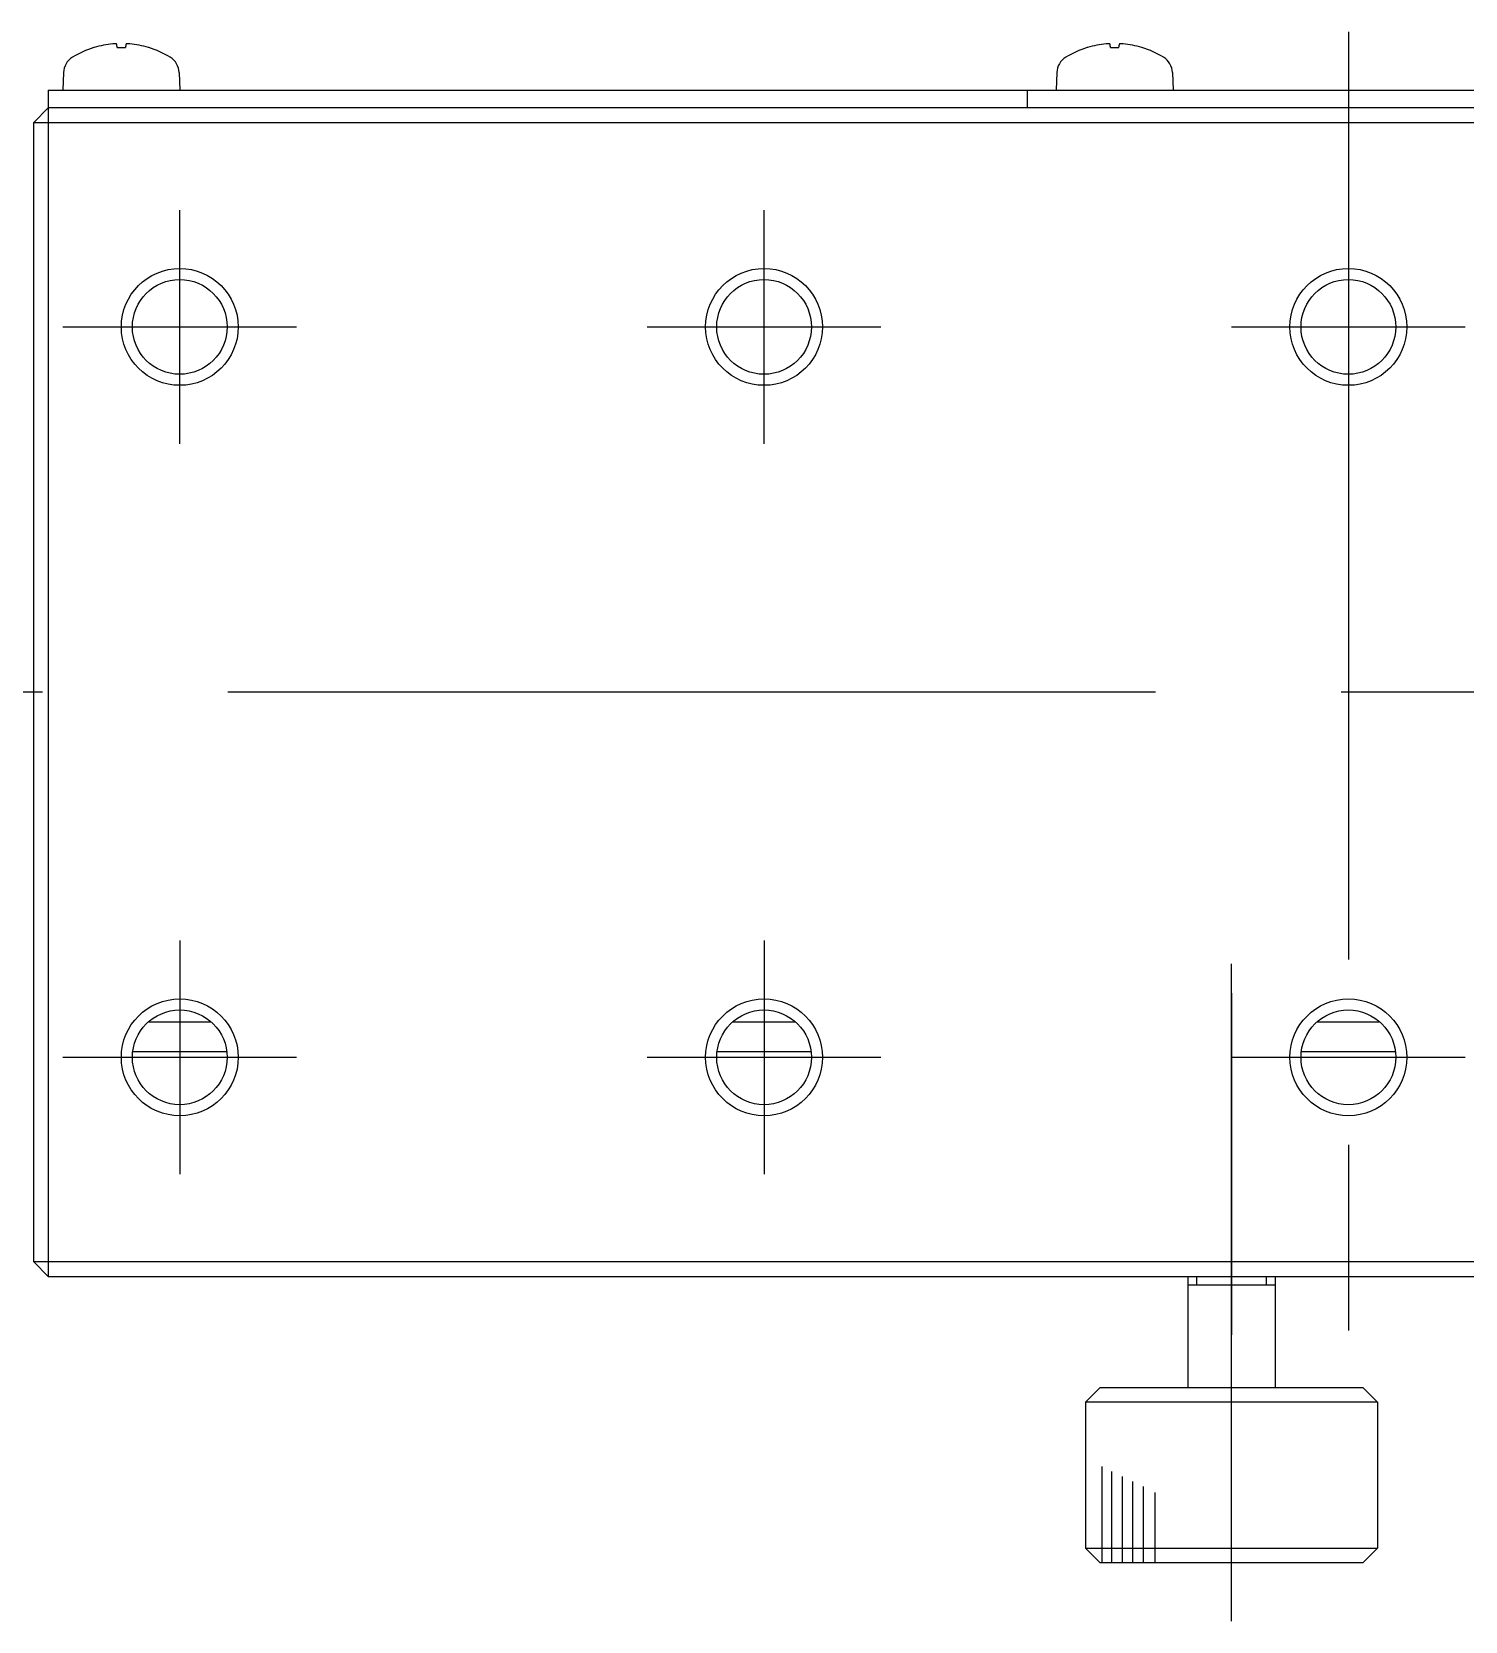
# Model space of a CAD drawing. Extents: x 1 to 272, y 0 to 189.
# Drawn here: x 91.2 to 140.3, y 102.2 to 156.6 of the extents above; entities that cross this region are included whole.
import ezdxf

# ---------------------------------------------------------------- set-up
doc = ezdxf.new("R2010")
doc.units = 0
doc.linetypes.add('CENTER', pattern=[50.8, 31.75, -6.35, 6.35, -6.35])
doc.layers.get('0').update_dxf_attribs({"linetype": 'CONTINUOUS'})
doc.layers.add('CENTER', color=1, linetype='CENTER')

msp = doc.modelspace()

# ---------------------------------------------------------------- linework, layer by layer
at = {"color": 7, "linetype": 'CONTINUOUS'}
for p, q in [((94, 156.163), (93.975, 156.161)), ((94.023, 156.165), (94, 156.163)), ((94.035, 156.165), (94.023, 156.165)), ((94.045, 156.165), (94.035, 156.165)), ((94.055, 156.166), (94.045, 156.165)), ((94.064, 156.166), (94.055, 156.166)), ((94.072, 156.166), (94.064, 156.166)), ((94.079, 156.165), (94.072, 156.166)), ((94.086, 156.165), (94.079, 156.165)), ((94.091, 156.165), (94.086, 156.165)), ((94.096, 156.164), (94.091, 156.165)), ((94.099, 156.163), (94.096, 156.164)), ((94.101, 156.162), (94.099, 156.163)), ((94.102, 156.161), (94.101, 156.162)), ((94.428, 156.162), (94.427, 156.161)), ((94.43, 156.163), (94.428, 156.162)), ((94.433, 156.164), (94.43, 156.163)), ((94.438, 156.165), (94.433, 156.164)), ((94.443, 156.165), (94.438, 156.165)), ((94.45, 156.165), (94.443, 156.165)), ((94.457, 156.166), (94.45, 156.165)), ((94.465, 156.166), (94.457, 156.166)), ((94.474, 156.166), (94.465, 156.166)), ((94.484, 156.165), (94.474, 156.166)), ((94.495, 156.165), (94.484, 156.165)), ((94.506, 156.165), (94.495, 156.165)), ((94.554, 156.161), (94.506, 156.165)), ((128, 156.163), (127.975, 156.161)), ((128.023, 156.165), (128, 156.163)), ((128.035, 156.165), (128.023, 156.165)), ((128.045, 156.165), (128.035, 156.165)), ((128.055, 156.166), (128.045, 156.165)), ((128.064, 156.166), (128.055, 156.166)), ((128.072, 156.166), (128.064, 156.166)), ((128.079, 156.165), (128.072, 156.166)), ((128.086, 156.165), (128.079, 156.165)), ((128.091, 156.165), (128.086, 156.165)), ((128.096, 156.164), (128.091, 156.165)), ((128.099, 156.163), (128.096, 156.164)), ((128.101, 156.162), (128.099, 156.163)), ((128.102, 156.161), (128.101, 156.162)), ((128.428, 156.162), (128.427, 156.161)), ((128.43, 156.163), (128.428, 156.162)), ((128.433, 156.164), (128.43, 156.163)), ((128.438, 156.165), (128.433, 156.164)), ((128.443, 156.165), (128.438, 156.165)), ((128.45, 156.165), (128.443, 156.165)), ((128.457, 156.166), (128.45, 156.165)), ((128.465, 156.166), (128.457, 156.166)), ((128.474, 156.166), (128.465, 156.166)), ((128.484, 156.165), (128.474, 156.166)), ((128.495, 156.165), (128.484, 156.165)), ((128.506, 156.165), (128.495, 156.165)), ((128.554, 156.161), (128.506, 156.165)), ((93.346, 156.041), (93.347, 156.041)), ((94.126, 156.041), (94.403, 156.041)), ((95.182, 156.041), (95.183, 156.041)), ((127.346, 156.041), (127.347, 156.041)), ((128.126, 156.041), (128.403, 156.041)), ((129.182, 156.041), (129.183, 156.041)), ((92.286, 155.182), (92.265, 154.578)), ((96.244, 155.182), (96.265, 154.578)), ((126.286, 155.182), (126.265, 154.578)), ((130.244, 155.182), (130.265, 154.578)), ((91.765, 154.578), (91.765, 113.978)), ((91.765, 154.578), (180.765, 154.578)), ((125.265, 154.578), (125.265, 153.978)), ((91.765, 153.978), (91.265, 153.478)), ((180.765, 153.978), (91.765, 153.978)), ((91.265, 114.478), (91.265, 153.478)), ((91.265, 153.478), (181.265, 153.478)), ((97.354, 122.678), (95.175, 122.678)), ((117.354, 122.678), (115.175, 122.678)), ((137.354, 122.678), (135.175, 122.678)), ((94.656, 121.678), (97.873, 121.678)), ((114.656, 121.678), (117.873, 121.678)), ((134.656, 121.678), (137.873, 121.678)), ((91.265, 114.478), (91.765, 113.978)), ((181.265, 114.478), (91.265, 114.478)), ((91.765, 113.978), (180.765, 113.978)), ((130.765, 113.978), (130.765, 110.178)), ((133.765, 113.978), (133.765, 110.178)), ((133.765, 113.678), (130.765, 113.678)), ((127.765, 110.178), (127.265, 109.678)), ((127.765, 110.178), (136.765, 110.178)), ((136.765, 110.178), (137.265, 109.678)), ((137.265, 109.678), (127.265, 109.678)), ((127.265, 109.678), (127.265, 104.678)), ((137.265, 109.678), (137.265, 104.678)), ((127.265, 104.678), (137.265, 104.678)), ((127.765, 104.178), (127.265, 104.678)), ((136.765, 104.178), (137.265, 104.678)), ((136.765, 104.178), (127.765, 104.178))]:
    msp.add_line(p, q, dxfattribs=at)
at = {"color": 3, "linetype": 'CONTINUOUS'}
for p, q in [((131.066, 113.978), (131.066, 113.678)), ((133.464, 113.678), (133.464, 113.978)), ((127.838, 104.182), (127.838, 107.47)), ((128.174, 104.182), (128.174, 107.306)), ((128.531, 104.182), (128.531, 107.132)), ((128.889, 104.182), (128.889, 106.958)), ((129.247, 104.182), (129.247, 106.784)), ((129.65, 104.182), (129.65, 106.588))]:
    msp.add_line(p, q, dxfattribs=at)
for centre in [(96.265, 146.478), (116.265, 146.478), (136.265, 146.478), (96.265, 121.478), (116.265, 121.478), (136.265, 121.478)]:
    msp.add_circle(centre, 2, dxfattribs=at)
at = {"color": 7, "linetype": 'CONTINUOUS'}
for centre in [(96.265, 146.478), (116.265, 146.478), (136.265, 146.478), (96.265, 121.478), (116.265, 121.478), (136.265, 121.478)]:
    msp.add_circle(centre, 1.621, dxfattribs=at)
for centre, radius, start, end in [((94.26, 152.97), 3.204, 95.1036, 106.7203), ((93.012, 155.879), 1.125, 8.1306, 14.5096), ((95.516, 155.879), 1.125, 165.4904, 171.8694), ((94.269, 152.97), 3.204, 73.2797, 84.8964), ((128.26, 152.97), 3.204, 95.1036, 106.7203), ((127.012, 155.879), 1.125, 8.1306, 14.5096), ((129.516, 155.879), 1.125, 165.4904, 171.8694), ((128.269, 152.97), 3.204, 73.2797, 84.8964), ((92.925, 155.16), 0.64, 121.5446, 178), ((94.265, 152.978), 3.2, 107.0112, 121.5446), ((93.346, 155.981), 0.06, 90, 107.0112), ((95.183, 155.981), 0.06, 72.9888, 90), ((94.265, 152.978), 3.2, 58.4554, 72.9888), ((95.604, 155.16), 0.64, 2, 58.4554), ((126.925, 155.16), 0.64, 121.5446, 178), ((128.265, 152.978), 3.2, 107.0112, 121.5446), ((127.346, 155.981), 0.06, 90, 107.0112), ((129.183, 155.981), 0.06, 72.9888, 90), ((128.265, 152.978), 3.2, 58.4554, 72.9888), ((129.604, 155.16), 0.64, 2, 58.4554)]:
    msp.add_arc(centre, radius, start, end, dxfattribs=at)
at = {"layer": 'CENTER', "color": 1, "linetype": 'CENTER'}
for p, q in [((136.265, 156.578), (136.265, 111.978)), ((96.265, 142.478), (96.265, 150.478)), ((116.265, 142.478), (116.265, 150.478)), ((92.265, 146.478), (100.265, 146.478)), ((112.265, 146.478), (120.265, 146.478)), ((132.265, 146.478), (140.265, 146.478)), ((231.265, 133.978), (89.765, 133.978)), ((96.265, 125.478), (96.265, 117.478)), ((116.265, 125.478), (116.265, 117.478)), ((132.265, 102.178), (132.265, 124.678)), ((132.265, 123.678), (132.265, 111.978)), ((92.265, 121.478), (100.265, 121.478)), ((112.265, 121.478), (120.265, 121.478)), ((132.265, 121.478), (140.265, 121.478))]:
    msp.add_line(p, q, dxfattribs=at)

doc.saveas('drawing.dxf')
